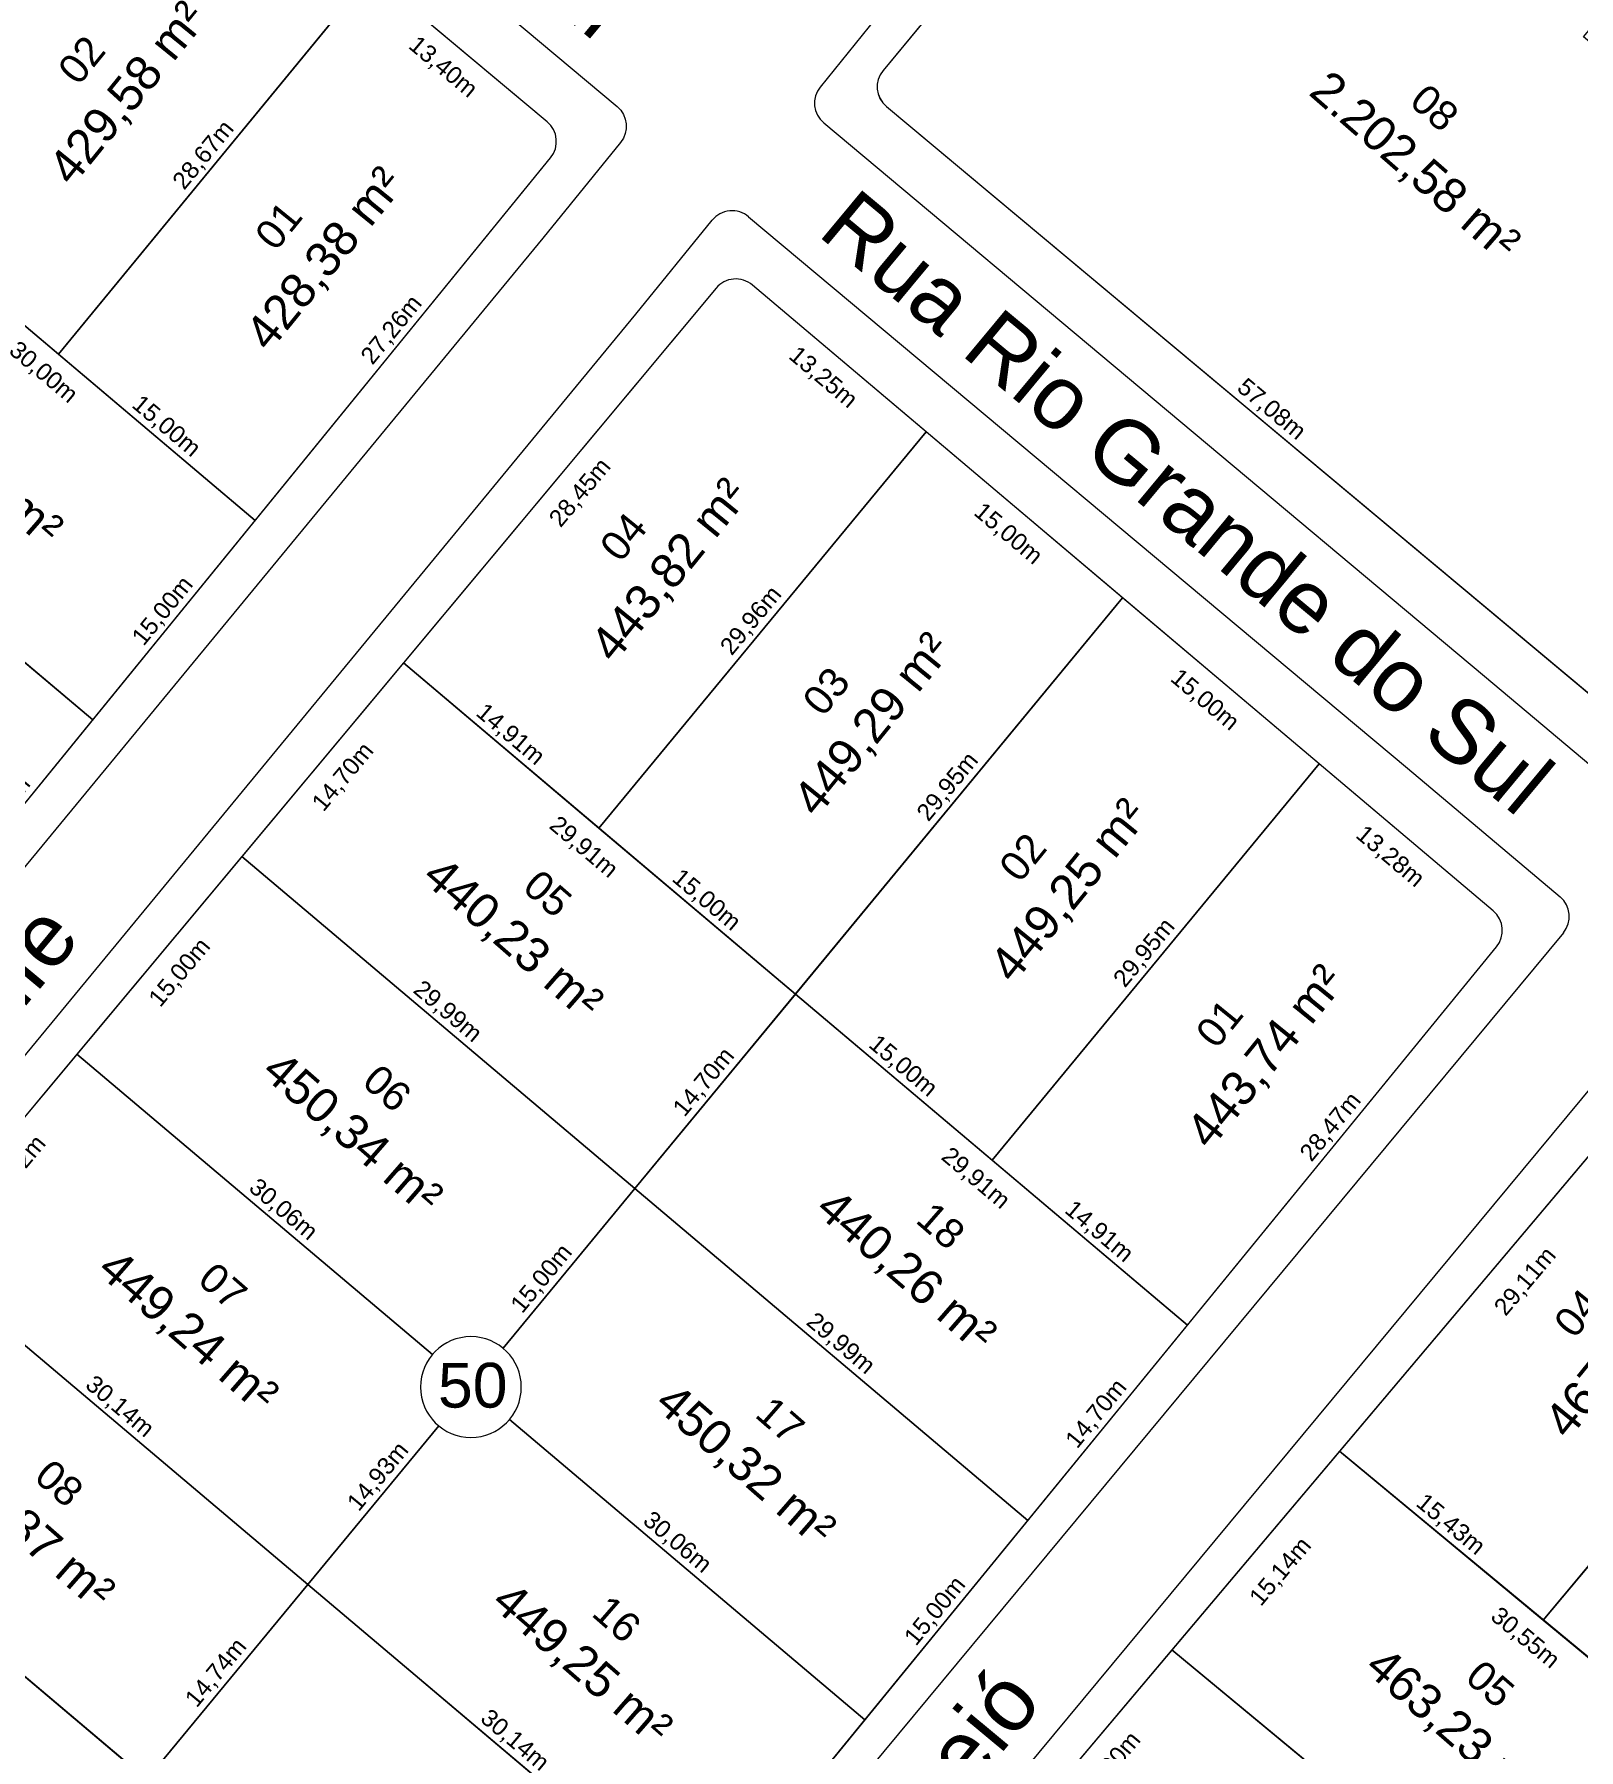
# Model space of a CAD drawing. Header units: metres. Extents: x 3808 to 8215, y 2374 to 6187.
# Drawn here: x 4903.3 to 4993.3, y 3054 to 3154 of the extents above; entities that cross this region are included whole.
import ezdxf

# ---------------------------------------------------------------- set-up
doc = ezdxf.new("R2010")
doc.units = ezdxf.units.M
for name, color, linetype in [('Areas Lotes', 1, 'Continuous'), ('Calçada', 8, 'Continuous'), ('COTAS', 7, 'Continuous'), ('Lote', 7, 'Continuous'), ('Nome das Ruas', 7, 'Continuous'), ('Nº Lote', 7, 'Continuous'), ('Nº. quadra', 7, 'Continuous'), ('quadras', 7, 'Continuous')]:
    doc.layers.add(name, color=color, linetype=linetype)
doc.styles.add('Arial', font='arial.ttf')
doc.dimstyles.new('Copy(2) of ISO-25', dxfattribs={"dimtxt": 1, "dimasz": 2.5, "dimexe": 1.25, "dimexo": 0.625, "dimgap": 0.2, "dimtad": 1, "dimtoh": 1, "dimlfac": 1, "dimzin": 1, "dimtxsty": 'Arial', "dimblk": 'NONE', "dimcen": 0, "dimse1": 1, "dimse2": 1, "dimsd1": 1, "dimsd2": 1, "dimclrt": 256, "dimaunit": 1, "dimadec": 3, "dimazin": 0, "dimtfac": 1, "dimtmove": 0, "dimatfit": 3, "dimldrblk": 'NONE', "dimfxl": 1, "dimtolj": 1, "dimtzin": 0, "dimarcsym": 0})

# ---------------------------------------------------------------- blocks, each defined once
blk = doc.blocks.new('*D2531')
at = {"layer": 'Defpoints', "color": 0, "linetype": 'Continuous', "transparency": 16777216}
for p in [(4979.383, 3071.387), (4981.486, 3069.614), (4969.619, 3059.812)]:
    blk.add_point(p, dxfattribs=at)
at = {"layer": 'COTAS', "linetype": 'Continuous', "lineweight": 5, "transparency": 16777216, "insert": (4975.992, 3064.342), "char_height": 1, "attachment_point": 5, "rotation": 49.85339, "style": 'Arial'}
blk.add_mtext('\\A1;15,14m', dxfattribs=at)
blk = doc.blocks.new('_None')
blk = doc.blocks.new('*D2532')
at = {"layer": 'Defpoints', "color": 0, "linetype": 'Continuous', "transparency": 16777216}
for p in [(4998.15, 3093.638), (5000.253, 3091.864), (4979.383, 3071.387)]:
    blk.add_point(p, dxfattribs=at)
at = {"layer": 'COTAS', "linetype": 'Continuous', "lineweight": 5, "transparency": 16777216, "insert": (4990.257, 3081.255), "char_height": 1, "attachment_point": 5, "rotation": 49.85339, "style": 'Arial'}
blk.add_mtext('\\A1;29,11m', dxfattribs=at)
blk = doc.blocks.new('*D2550')
at = {"layer": 'Defpoints', "color": 0, "linetype": 'Continuous', "transparency": 16777216}
for p in [(4969.619, 3059.812), (4971.493, 3058.231), (4959.948, 3048.346)]:
    blk.add_point(p, dxfattribs=at)
at = {"layer": 'COTAS', "linetype": 'Continuous', "lineweight": 5, "transparency": 16777216, "insert": (4966.045, 3053.015), "char_height": 1, "attachment_point": 5, "rotation": 49.85339, "style": 'Arial'}
blk.add_mtext('\\A1;15,00m', dxfattribs=at)
blk = doc.blocks.new('*D2554')
at = {"layer": 'Defpoints', "color": 0, "linetype": 'Continuous', "transparency": 16777216}
for p in [(4969.619, 3059.812), (4993.207, 3040.285), (4993.207, 3040.285)]:
    blk.add_point(p, dxfattribs=at)
at = {"layer": 'COTAS', "linetype": 'Continuous', "lineweight": 5, "transparency": 16777216, "insert": (4981.924, 3050.666), "char_height": 1, "attachment_point": 5, "rotation": 320.38169, "style": 'Arial'}
blk.add_mtext('\\A1;30,62m', dxfattribs=at)
blk = doc.blocks.new('*D2555')
at = {"layer": 'Defpoints', "color": 0, "linetype": 'Continuous', "transparency": 16777216}
for p in [(4979.383, 3071.387), (5002.92, 3051.906), (5001.438, 3050.116)]:
    blk.add_point(p, dxfattribs=at)
at = {"layer": 'COTAS', "linetype": 'Continuous', "lineweight": 5, "transparency": 16777216, "insert": (4990.18, 3060.473), "char_height": 1, "attachment_point": 5, "rotation": 320.38691, "style": 'Arial'}
blk.add_mtext('\\A1;30,55m', dxfattribs=at)
blk = doc.blocks.new('*D2557')
at = {"layer": 'Defpoints', "color": 0, "linetype": 'Continuous', "transparency": 16777216}
for p in [(5010.708, 3084.815), (5010.708, 3084.815), (4991.266, 3061.552)]:
    blk.add_point(p, dxfattribs=at)
at = {"layer": 'COTAS', "linetype": 'Continuous', "lineweight": 5, "transparency": 16777216, "insert": (5000.372, 3073.697), "char_height": 1, "attachment_point": 5, "rotation": 50.11209, "style": 'Arial'}
blk.add_mtext('\\A1;30,32m', dxfattribs=at)
blk = doc.blocks.new('*D2560')
at = {"layer": 'Defpoints', "color": 0, "linetype": 'Continuous', "transparency": 16777216}
for p in [(4919.255, 3063.621), (4919.255, 3063.621), (4909.867, 3052.254)]:
    blk.add_point(p, dxfattribs=at)
at = {"layer": 'COTAS', "linetype": 'Continuous', "lineweight": 5, "transparency": 16777216, "insert": (4913.944, 3058.447), "char_height": 1, "attachment_point": 5, "rotation": 50.44869, "style": 'Arial'}
blk.add_mtext('\\A1;14,74m', dxfattribs=at)
blk = doc.blocks.new('*D2561')
at = {"layer": 'Defpoints', "color": 0, "linetype": 'Continuous', "transparency": 16777216}
for p in [(4928.759, 3075.13), (4928.76, 3075.129), (4919.255, 3063.621)]:
    blk.add_point(p, dxfattribs=at)
at = {"layer": 'COTAS', "linetype": 'Continuous', "lineweight": 5, "transparency": 16777216, "insert": (4923.39, 3069.885), "char_height": 1, "attachment_point": 5, "rotation": 50.44869, "style": 'Arial'}
blk.add_mtext('\\A1;14,93m', dxfattribs=at)
blk = doc.blocks.new('*D2562')
at = {"layer": 'Defpoints', "color": 0, "linetype": 'Continuous', "transparency": 16777216}
for p in [(4938.31, 3086.695), (4938.311, 3086.695), (4928.759, 3075.13)]:
    blk.add_point(p, dxfattribs=at)
at = {"layer": 'COTAS', "linetype": 'Continuous', "lineweight": 5, "transparency": 16777216, "insert": (4932.918, 3081.422), "char_height": 1, "attachment_point": 5, "rotation": 50.44869, "style": 'Arial'}
blk.add_mtext('\\A1;15,00m', dxfattribs=at)
blk = doc.blocks.new('*D2563')
at = {"layer": 'Defpoints', "color": 0, "linetype": 'Continuous', "transparency": 16777216}
for p in [(4947.672, 3098.031), (4947.672, 3098.03), (4938.31, 3086.695)]:
    blk.add_point(p, dxfattribs=at)
at = {"layer": 'COTAS', "linetype": 'Continuous', "lineweight": 5, "transparency": 16777216, "insert": (4942.374, 3092.873), "char_height": 1, "attachment_point": 5, "rotation": 50.44869, "style": 'Arial'}
blk.add_mtext('\\A1;14,70m', dxfattribs=at)
blk = doc.blocks.new('*D2564')
at = {"layer": 'Defpoints', "color": 0, "linetype": 'Continuous', "transparency": 16777216}
for p in [(4966.745, 3121.127), (4966.746, 3121.126), (4947.672, 3098.031)]:
    blk.add_point(p, dxfattribs=at)
at = {"layer": 'COTAS', "linetype": 'Continuous', "lineweight": 5, "transparency": 16777216, "insert": (4956.591, 3110.088), "char_height": 1, "attachment_point": 5, "rotation": 50.44869, "style": 'Arial'}
blk.add_mtext('\\A1;29,95m', dxfattribs=at)
blk = doc.blocks.new('*D2567')
at = {"layer": 'Defpoints', "color": 0, "linetype": 'Continuous', "transparency": 16777216}
for p in [(4951.728, 3055.734), (4951.728, 3055.734), (4942.283, 3044.175)]:
    blk.add_point(p, dxfattribs=at)
at = {"layer": 'COTAS', "linetype": 'Continuous', "lineweight": 5, "transparency": 16777216, "insert": (4946.385, 3050.461), "char_height": 1, "attachment_point": 5, "rotation": 50.7447, "style": 'Arial'}
blk.add_mtext('\\A1;14,93m', dxfattribs=at)
blk = doc.blocks.new('*D2568')
at = {"layer": 'Defpoints', "color": 0, "linetype": 'Continuous', "transparency": 16777216}
for p in [(4961.22, 3067.349), (4961.22, 3067.349), (4951.728, 3055.734)]:
    blk.add_point(p, dxfattribs=at)
at = {"layer": 'COTAS', "linetype": 'Continuous', "lineweight": 5, "transparency": 16777216, "insert": (4955.854, 3062.048), "char_height": 1, "attachment_point": 5, "rotation": 50.7447, "style": 'Arial'}
blk.add_mtext('\\A1;15,00m', dxfattribs=at)
blk = doc.blocks.new('*D2569')
at = {"layer": 'Defpoints', "color": 0, "linetype": 'Continuous', "transparency": 16777216}
for p in [(4970.524, 3078.734), (4970.524, 3078.734), (4961.22, 3067.349)]:
    blk.add_point(p, dxfattribs=at)
at = {"layer": 'COTAS', "linetype": 'Continuous', "lineweight": 5, "transparency": 16777216, "insert": (4965.251, 3073.548), "char_height": 1, "attachment_point": 5, "rotation": 50.7447, "style": 'Arial'}
blk.add_mtext('\\A1;14,70m', dxfattribs=at)
blk = doc.blocks.new('*D2570')
at = {"layer": 'Defpoints', "color": 0, "linetype": 'Continuous', "transparency": 16777216}
for p in [(4988.542, 3100.783), (4988.542, 3100.783), (4970.524, 3078.734)]:
    blk.add_point(p, dxfattribs=at)
at = {"layer": 'COTAS', "linetype": 'Continuous', "lineweight": 5, "transparency": 16777216, "insert": (4978.912, 3090.265), "char_height": 1, "attachment_point": 5, "rotation": 50.7447, "style": 'Arial'}
blk.add_mtext('\\A1;28,47m', dxfattribs=at)
blk = doc.blocks.new('*D2573')
at = {"layer": 'Defpoints', "color": 0, "linetype": 'Continuous', "transparency": 16777216}
for p in [(4905.79, 3094.525), (4907.637, 3092.984), (4896.227, 3083.067)]:
    blk.add_point(p, dxfattribs=at)
at = {"layer": 'COTAS', "linetype": 'Continuous', "lineweight": 5, "transparency": 16777216, "insert": (4902.24, 3087.768), "char_height": 1, "attachment_point": 5, "rotation": 50.15428, "style": 'Arial'}
blk.add_mtext('\\A1;14,92m', dxfattribs=at)
blk = doc.blocks.new('*D2574')
at = {"layer": 'Defpoints', "color": 0, "linetype": 'Continuous', "transparency": 16777216}
for p in [(4915.401, 3106.042), (4917.248, 3104.501), (4905.79, 3094.525)]:
    blk.add_point(p, dxfattribs=at)
at = {"layer": 'COTAS', "linetype": 'Continuous', "lineweight": 5, "transparency": 16777216, "insert": (4911.827, 3099.256), "char_height": 1, "attachment_point": 5, "rotation": 50.15428, "style": 'Arial'}
blk.add_mtext('\\A1;15,00m', dxfattribs=at)
blk = doc.blocks.new('*D2575')
at = {"layer": 'Defpoints', "color": 0, "linetype": 'Continuous', "transparency": 16777216}
for p in [(4924.82, 3117.328), (4926.666, 3115.787), (4915.401, 3106.042)]:
    blk.add_point(p, dxfattribs=at)
at = {"layer": 'COTAS', "linetype": 'Continuous', "lineweight": 5, "transparency": 16777216, "insert": (4921.342, 3110.657), "char_height": 1, "attachment_point": 5, "rotation": 50.15428, "style": 'Arial'}
blk.add_mtext('\\A1;14,70m', dxfattribs=at)
blk = doc.blocks.new('*D2576')
at = {"layer": 'Defpoints', "color": 0, "linetype": 'Continuous', "transparency": 16777216}
for p in [(4943.047, 3139.17), (4944.893, 3137.629), (4924.82, 3117.328)]:
    blk.add_point(p, dxfattribs=at)
at = {"layer": 'COTAS', "linetype": 'Continuous', "lineweight": 5, "transparency": 16777216, "insert": (4935.165, 3127.221), "char_height": 1, "attachment_point": 5, "rotation": 50.15428, "style": 'Arial'}
blk.add_mtext('\\A1;28,45m', dxfattribs=at)
blk = doc.blocks.new('*D2577')
at = {"layer": 'Defpoints', "color": 0, "linetype": 'Continuous', "transparency": 16777216}
for p in [(4945.166, 3139.355), (4955.286, 3130.807), (4953.802, 3129.05)]:
    blk.add_point(p, dxfattribs=at)
at = {"layer": 'COTAS', "linetype": 'Continuous', "lineweight": 5, "transparency": 16777216, "insert": (4949.259, 3133.936), "char_height": 1, "attachment_point": 5, "rotation": 319.8114, "style": 'Arial'}
blk.add_mtext('\\A1;13,25m', dxfattribs=at)
blk = doc.blocks.new('*D2578')
at = {"layer": 'Defpoints', "color": 0, "linetype": 'Continuous', "transparency": 16777216}
for p in [(4955.286, 3130.807), (4966.745, 3121.127), (4965.261, 3119.371)]:
    blk.add_point(p, dxfattribs=at)
at = {"layer": 'COTAS', "linetype": 'Continuous', "lineweight": 5, "transparency": 16777216, "insert": (4960.048, 3124.822), "char_height": 1, "attachment_point": 5, "rotation": 319.8114, "style": 'Arial'}
blk.add_mtext('\\A1;15,00m', dxfattribs=at)
blk = doc.blocks.new('*D2579')
at = {"layer": 'Defpoints', "color": 0, "linetype": 'Continuous', "transparency": 16777216}
for p in [(4966.745, 3121.127), (4978.204, 3111.447), (4976.72, 3109.691)]:
    blk.add_point(p, dxfattribs=at)
at = {"layer": 'COTAS', "linetype": 'Continuous', "lineweight": 5, "transparency": 16777216, "insert": (4971.507, 3115.143), "char_height": 1, "attachment_point": 5, "rotation": 319.8114, "style": 'Arial'}
blk.add_mtext('\\A1;15,00m', dxfattribs=at)
blk = doc.blocks.new('*D2580')
at = {"layer": 'Defpoints', "color": 0, "linetype": 'Continuous', "transparency": 16777216}
for p in [(4978.204, 3111.447), (4988.348, 3102.878), (4986.865, 3101.122)]:
    blk.add_point(p, dxfattribs=at)
at = {"layer": 'COTAS', "linetype": 'Continuous', "lineweight": 5, "transparency": 16777216, "insert": (4982.309, 3106.018), "char_height": 1, "attachment_point": 5, "rotation": 319.8114, "style": 'Arial'}
blk.add_mtext('\\A1;13,28m', dxfattribs=at)
blk = doc.blocks.new('*D2587')
at = {"layer": 'Defpoints', "color": 0, "linetype": 'Continuous', "transparency": 16777216}
for p in [(4886.782, 3071.748), (4909.867, 3052.254), (4909.867, 3052.254)]:
    blk.add_point(p, dxfattribs=at)
at = {"layer": 'COTAS', "linetype": 'Continuous', "lineweight": 5, "transparency": 16777216, "insert": (4898.841, 3062.613), "char_height": 1, "attachment_point": 5, "rotation": 319.82075, "style": 'Arial'}
blk.add_mtext('\\A1;30,22m', dxfattribs=at)
blk = doc.blocks.new('*D2589')
at = {"layer": 'Defpoints', "color": 0, "linetype": 'Continuous', "transparency": 16777216}
for p in [(4896.227, 3083.067), (4919.255, 3063.621), (4919.255, 3063.621)]:
    blk.add_point(p, dxfattribs=at)
at = {"layer": 'COTAS', "linetype": 'Continuous', "lineweight": 5, "transparency": 16777216, "insert": (4908.258, 3073.956), "char_height": 1, "attachment_point": 5, "rotation": 319.82075, "style": 'Arial'}
blk.add_mtext('\\A1;30,14m', dxfattribs=at)
blk = doc.blocks.new('*D2590')
at = {"layer": 'Defpoints', "color": 0, "linetype": 'Continuous', "transparency": 16777216}
for p in [(4919.255, 3063.621), (4942.283, 3044.175), (4942.283, 3044.175)]:
    blk.add_point(p, dxfattribs=at)
at = {"layer": 'COTAS', "linetype": 'Continuous', "lineweight": 5, "transparency": 16777216, "insert": (4931.286, 3054.51), "char_height": 1, "attachment_point": 5, "rotation": 319.82075, "style": 'Arial'}
blk.add_mtext('\\A1;30,14m', dxfattribs=at)
blk = doc.blocks.new('*D2591')
at = {"layer": 'Defpoints', "color": 0, "linetype": 'Continuous', "transparency": 16777216}
for p in [(4905.79, 3094.525), (4928.759, 3075.13), (4928.759, 3075.13)]:
    blk.add_point(p, dxfattribs=at)
at = {"layer": 'COTAS', "linetype": 'Continuous', "lineweight": 5, "transparency": 16777216, "insert": (4917.791, 3085.44), "char_height": 1, "attachment_point": 5, "rotation": 319.82075, "style": 'Arial'}
blk.add_mtext('\\A1;30,06m', dxfattribs=at)
blk = doc.blocks.new('*D2592')
at = {"layer": 'Defpoints', "color": 0, "linetype": 'Continuous', "transparency": 16777216}
for p in [(4928.759, 3075.13), (4951.728, 3055.734), (4951.728, 3055.734)]:
    blk.add_point(p, dxfattribs=at)
at = {"layer": 'COTAS', "linetype": 'Continuous', "lineweight": 5, "transparency": 16777216, "insert": (4940.76, 3066.044), "char_height": 1, "attachment_point": 5, "rotation": 319.82075, "style": 'Arial'}
blk.add_mtext('\\A1;30,06m', dxfattribs=at)
blk = doc.blocks.new('*D2593')
at = {"layer": 'Defpoints', "color": 0, "linetype": 'Continuous', "transparency": 16777216}
for p in [(4915.401, 3106.042), (4938.31, 3086.695), (4938.31, 3086.695)]:
    blk.add_point(p, dxfattribs=at)
at = {"layer": 'COTAS', "linetype": 'Continuous', "lineweight": 5, "transparency": 16777216, "insert": (4927.372, 3096.981), "char_height": 1, "attachment_point": 5, "rotation": 319.81913, "style": 'Arial'}
blk.add_mtext('\\A1;29,99m', dxfattribs=at)
blk = doc.blocks.new('*D2594')
at = {"layer": 'Defpoints', "color": 0, "linetype": 'Continuous', "transparency": 16777216}
for p in [(4938.31, 3086.695), (4961.22, 3067.349), (4961.22, 3067.349)]:
    blk.add_point(p, dxfattribs=at)
at = {"layer": 'COTAS', "linetype": 'Continuous', "lineweight": 5, "transparency": 16777216, "insert": (4950.282, 3077.634), "char_height": 1, "attachment_point": 5, "rotation": 319.81913, "style": 'Arial'}
blk.add_mtext('\\A1;29,99m', dxfattribs=at)
blk = doc.blocks.new('*D2595')
at = {"layer": 'Defpoints', "color": 0, "linetype": 'Continuous', "transparency": 16777216}
for p in [(4924.82, 3117.328), (4947.672, 3098.031), (4946.209, 3096.299)]:
    blk.add_point(p, dxfattribs=at)
at = {"layer": 'COTAS', "linetype": 'Continuous', "lineweight": 5, "transparency": 16777216, "insert": (4935.3, 3106.56), "char_height": 1, "attachment_point": 5, "rotation": 319.82075, "style": 'Arial'}
blk.add_mtext('\\A1;29,91m', dxfattribs=at)
blk = doc.blocks.new('*D2596')
at = {"layer": 'Defpoints', "color": 0, "linetype": 'Continuous', "transparency": 16777216}
for p in [(4947.672, 3098.031), (4970.524, 3078.734), (4969.061, 3077.002)]:
    blk.add_point(p, dxfattribs=at)
at = {"layer": 'COTAS', "linetype": 'Continuous', "lineweight": 5, "transparency": 16777216, "insert": (4958.152, 3087.263), "char_height": 1, "attachment_point": 5, "rotation": 319.82075, "style": 'Arial'}
blk.add_mtext('\\A1;29,91m', dxfattribs=at)
blk = doc.blocks.new('*D2597')
at = {"layer": 'Defpoints', "color": 0, "linetype": 'Continuous', "transparency": 16777216}
for p in [(4955.286, 3130.807), (4955.286, 3130.807), (4936.211, 3107.709)]:
    blk.add_point(p, dxfattribs=at)
at = {"layer": 'COTAS', "linetype": 'Continuous', "lineweight": 5, "transparency": 16777216, "insert": (4945.131, 3119.768), "char_height": 1, "attachment_point": 5, "rotation": 50.44943, "style": 'Arial'}
blk.add_mtext('\\A1;29,96m', dxfattribs=at)
blk = doc.blocks.new('*D2598')
at = {"layer": 'Defpoints', "color": 0, "linetype": 'Continuous', "transparency": 16777216}
for p in [(4978.204, 3111.447), (4978.204, 3111.447), (4959.132, 3088.353)]:
    blk.add_point(p, dxfattribs=at)
at = {"layer": 'COTAS', "linetype": 'Continuous', "lineweight": 5, "transparency": 16777216, "insert": (4968.05, 3100.41), "char_height": 1, "attachment_point": 5, "rotation": 50.44953, "style": 'Arial'}
blk.add_mtext('\\A1;29,95m', dxfattribs=at)
blk = doc.blocks.new('*D2599')
at = {"layer": 'Defpoints', "color": 0, "linetype": 'Continuous', "transparency": 16777216}
for p in [(4924.82, 3117.328), (4936.211, 3107.709), (4936.211, 3107.709)]:
    blk.add_point(p, dxfattribs=at)
at = {"layer": 'COTAS', "linetype": 'Continuous', "lineweight": 5, "transparency": 16777216, "insert": (4931.032, 3113.131), "char_height": 1, "attachment_point": 5, "rotation": 319.82075, "style": 'Arial'}
blk.add_mtext('\\A1;14,91m', dxfattribs=at)
blk = doc.blocks.new('*D2600')
at = {"layer": 'Defpoints', "color": 0, "linetype": 'Continuous', "transparency": 16777216}
for p in [(4936.211, 3107.709), (4947.672, 3098.031), (4947.672, 3098.031)]:
    blk.add_point(p, dxfattribs=at)
at = {"layer": 'COTAS', "linetype": 'Continuous', "lineweight": 5, "transparency": 16777216, "insert": (4942.458, 3103.482), "char_height": 1, "attachment_point": 5, "rotation": 319.82075, "style": 'Arial'}
blk.add_mtext('\\A1;15,00m', dxfattribs=at)
blk = doc.blocks.new('*D2601')
at = {"layer": 'Defpoints', "color": 0, "linetype": 'Continuous', "transparency": 16777216}
for p in [(4947.672, 3098.031), (4959.132, 3088.353), (4959.132, 3088.353)]:
    blk.add_point(p, dxfattribs=at)
at = {"layer": 'COTAS', "linetype": 'Continuous', "lineweight": 5, "transparency": 16777216, "insert": (4953.919, 3093.804), "char_height": 1, "attachment_point": 5, "rotation": 319.82075, "style": 'Arial'}
blk.add_mtext('\\A1;15,00m', dxfattribs=at)
blk = doc.blocks.new('*D2602')
at = {"layer": 'Defpoints', "color": 0, "linetype": 'Continuous', "transparency": 16777216}
for p in [(4959.132, 3088.353), (4970.524, 3078.734), (4970.524, 3078.734)]:
    blk.add_point(p, dxfattribs=at)
at = {"layer": 'COTAS', "linetype": 'Continuous', "lineweight": 5, "transparency": 16777216, "insert": (4965.345, 3084.156), "char_height": 1, "attachment_point": 5, "rotation": 319.82075, "style": 'Arial'}
blk.add_mtext('\\A1;14,91m', dxfattribs=at)
blk = doc.blocks.new('*D2603')
at = {"layer": 'Defpoints', "color": 0, "linetype": 'Continuous', "transparency": 16777216}
for p in [(4979.383, 3071.387), (4991.266, 3061.552), (4991.266, 3061.552)]:
    blk.add_point(p, dxfattribs=at)
at = {"layer": 'COTAS', "linetype": 'Continuous', "lineweight": 5, "transparency": 16777216, "insert": (4985.835, 3067.087), "char_height": 1, "attachment_point": 5, "rotation": 320.38691, "style": 'Arial'}
blk.add_mtext('\\A1;15,43m', dxfattribs=at)
blk = doc.blocks.new('*D2604')
at = {"layer": 'Defpoints', "color": 0, "linetype": 'Continuous', "transparency": 16777216}
for p in [(4991.266, 3061.552), (5002.92, 3051.906), (5002.92, 3051.906)]:
    blk.add_point(p, dxfattribs=at)
at = {"layer": 'COTAS', "linetype": 'Continuous', "lineweight": 5, "transparency": 16777216, "insert": (4997.604, 3057.346), "char_height": 1, "attachment_point": 5, "rotation": 320.38691, "style": 'Arial'}
blk.add_mtext('\\A1;15,13m', dxfattribs=at)
blk = doc.blocks.new('*D2607')
at = {"layer": 'Defpoints', "color": 0, "linetype": 'Continuous', "transparency": 16777216}
for p in [(4952.975, 3149.756), (4996.784, 3113.168), (4996.784, 3113.168)]:
    blk.add_point(p, dxfattribs=at)
at = {"layer": 'COTAS', "linetype": 'Continuous', "lineweight": 5, "transparency": 16777216, "insert": (4975.393, 3132.077), "char_height": 1, "attachment_point": 5, "rotation": 320.13165, "style": 'Arial'}
blk.add_mtext('\\A1;57,08m', dxfattribs=at)
blk = doc.blocks.new('*D2614')
at = {"layer": 'Defpoints', "color": 0, "linetype": 'Continuous', "transparency": 16777216}
for p in [(4980.056, 3184.782), (4982.109, 3183.08), (4952.782, 3151.865)]:
    blk.add_point(p, dxfattribs=at)
at = {"layer": 'COTAS', "linetype": 'Continuous', "lineweight": 5, "transparency": 16777216, "insert": (4967.856, 3167.133), "char_height": 1, "attachment_point": 5, "rotation": 50.35618, "style": 'Arial'}
blk.add_mtext('\\A1;42,75m', dxfattribs=at)
blk = doc.blocks.new('*D2799')
at = {"layer": 'Defpoints', "color": 0, "linetype": 'Continuous', "transparency": 16777216}
for p in [(4906.716, 3114.009), (4906.716, 3114.009), (4897.243, 3102.379)]:
    blk.add_point(p, dxfattribs=at)
at = {"layer": 'COTAS', "linetype": 'Continuous', "lineweight": 5, "transparency": 16777216, "insert": (4901.359, 3108.7), "char_height": 1, "attachment_point": 5, "rotation": 50.83708, "style": 'Arial'}
blk.add_mtext('\\A1;15,00m', dxfattribs=at)
blk = doc.blocks.new('*D2800')
at = {"layer": 'Defpoints', "color": 0, "linetype": 'Continuous', "transparency": 16777216}
for p in [(4916.189, 3125.639), (4916.189, 3125.639), (4906.716, 3114.009)]:
    blk.add_point(p, dxfattribs=at)
at = {"layer": 'COTAS', "linetype": 'Continuous', "lineweight": 5, "transparency": 16777216, "insert": (4910.832, 3120.33), "char_height": 1, "attachment_point": 5, "rotation": 50.83708, "style": 'Arial'}
blk.add_mtext('\\A1;15,00m', dxfattribs=at)
blk = doc.blocks.new('*D2801')
at = {"layer": 'Defpoints', "color": 0, "linetype": 'Continuous', "transparency": 16777216}
for p in [(4933.404, 3146.774), (4933.404, 3146.774), (4916.189, 3125.639)]:
    blk.add_point(p, dxfattribs=at)
at = {"layer": 'COTAS', "linetype": 'Continuous', "lineweight": 5, "transparency": 16777216, "insert": (4924.175, 3136.713), "char_height": 1, "attachment_point": 5, "rotation": 50.83708, "style": 'Arial'}
blk.add_mtext('\\A1;27,26m', dxfattribs=at)
blk = doc.blocks.new('*D2811')
at = {"layer": 'Defpoints', "color": 0, "linetype": 'Continuous', "transparency": 16777216}
for p in [(4922.929, 3157.473), (4933.203, 3148.872), (4931.728, 3147.109)]:
    blk.add_point(p, dxfattribs=at)
at = {"layer": 'COTAS', "linetype": 'Continuous', "lineweight": 5, "transparency": 16777216, "insert": (4927.105, 3152.024), "char_height": 1, "attachment_point": 5, "rotation": 320.06466, "style": 'Arial'}
blk.add_mtext('\\A1;13,40m', dxfattribs=at)
blk = doc.blocks.new('*D2817')
at = {"layer": 'Defpoints', "color": 0, "linetype": 'Continuous', "transparency": 16777216}
for p in [(4911.428, 3167.102), (4911.428, 3167.102), (4893.266, 3144.997)]:
    blk.add_point(p, dxfattribs=at)
at = {"layer": 'COTAS', "linetype": 'Continuous', "lineweight": 5, "transparency": 16777216, "insert": (4901.728, 3156.558), "char_height": 1, "attachment_point": 5, "rotation": 50.59419, "style": 'Arial'}
blk.add_mtext('\\A1;28,61m', dxfattribs=at)
blk = doc.blocks.new('*D2831')
at = {"layer": 'Defpoints', "color": 0, "linetype": 'Continuous', "transparency": 16777216}
for p in [(4883.746, 3133.407), (4906.716, 3114.009), (4906.716, 3114.009)]:
    blk.add_point(p, dxfattribs=at)
at = {"layer": 'COTAS', "linetype": 'Continuous', "lineweight": 5, "transparency": 16777216, "insert": (4895.748, 3124.32), "char_height": 1, "attachment_point": 5, "rotation": 319.82075, "style": 'Arial'}
blk.add_mtext('\\A1;30,07m', dxfattribs=at)
blk = doc.blocks.new('*D2833')
at = {"layer": 'Defpoints', "color": 0, "linetype": 'Continuous', "transparency": 16777216}
for p in [(4893.266, 3144.997), (4916.189, 3125.639), (4914.755, 3123.94)]:
    blk.add_point(p, dxfattribs=at)
at = {"layer": 'COTAS', "linetype": 'Continuous', "lineweight": 5, "transparency": 16777216, "insert": (4903.81, 3134.231), "char_height": 1, "attachment_point": 5, "rotation": 319.82075, "style": 'Arial'}
blk.add_mtext('\\A1;30,00m', dxfattribs=at)
blk = doc.blocks.new('*D2836')
at = {"layer": 'Defpoints', "color": 0, "linetype": 'Continuous', "transparency": 16777216}
for p in [(4893.267, 3144.996), (4904.727, 3135.319), (4904.727, 3135.319)]:
    blk.add_point(p, dxfattribs=at)
at = {"layer": 'COTAS', "linetype": 'Continuous', "lineweight": 5, "transparency": 16777216, "insert": (4899.514, 3140.769), "char_height": 1, "attachment_point": 5, "rotation": 319.82075, "style": 'Arial'}
blk.add_mtext('\\A1;15,00m', dxfattribs=at)
blk = doc.blocks.new('*D2837')
at = {"layer": 'Defpoints', "color": 0, "linetype": 'Continuous', "transparency": 16777216}
for p in [(4904.727, 3135.319), (4916.189, 3125.639), (4916.189, 3125.639)]:
    blk.add_point(p, dxfattribs=at)
at = {"layer": 'COTAS', "linetype": 'Continuous', "lineweight": 5, "transparency": 16777216, "insert": (4910.975, 3131.091), "char_height": 1, "attachment_point": 5, "rotation": 319.82075, "style": 'Arial'}
blk.add_mtext('\\A1;15,00m', dxfattribs=at)
blk = doc.blocks.new('*D2838')
at = {"layer": 'Defpoints', "color": 0, "linetype": 'Continuous', "transparency": 16777216}
for p in [(4922.929, 3157.473), (4922.929, 3157.473), (4904.727, 3135.319)]:
    blk.add_point(p, dxfattribs=at)
at = {"layer": 'COTAS', "linetype": 'Continuous', "lineweight": 5, "transparency": 16777216, "insert": (4913.209, 3146.904), "char_height": 1, "attachment_point": 5, "rotation": 50.59274, "style": 'Arial'}
blk.add_mtext('\\A1;28,67m', dxfattribs=at)

msp = doc.modelspace()

# ---------------------------------------------------------------- linework, layer by layer
at = {"layer": 'Calçada', "linetype": 'Continuous', "lineweight": 5}
for p, q in [((4952.386, 3154.918), (4949.122, 3150.896)), ((4949.324, 3148.801), (4987.845, 3116.56)), ((4938.373, 3137.651), (4942.82, 3143.13)), ((4944.947, 3143.335), (4983.345, 3111.198)), ((4854.3, 3035.678), (4938.373, 3137.651)), ((4987.845, 3116.56), (4996.421, 3109.341)), ((4983.345, 3111.198), (4992.248, 3103.704)), ((4992.436, 3101.598), (4903.437, 2994.402))]:
    msp.add_line(p, q, dxfattribs=at)
at = {"layer": 'Calçada', "linetype": 'Continuous', "lineweight": 5, "flags": 128}
for points in [[(4848.96, 3040.204, -0.417014), (4846.837, 3040.01), (4799.057, 3080.176, -0.412772), (4798.869, 3082.284), (4887.833, 3189.177, -0.415026), (4889.949, 3189.368), (4937.278, 3149.754, -0.409786), (4937.48, 3147.659), (4932.955, 3142.083), (4848.96, 3040.204)], [(4958.071, 2948.465, -0.414627), (4955.957, 2948.28), (4908.972, 2987.777, -0.412422), (4908.784, 2989.883), (4997.779, 3097.075, -0.416185), (4999.899, 3097.265), (5047.311, 3057.359, -0.410702), (5047.504, 3055.26), (5043.328, 3050.175), (4958.071, 2948.465)]]:
    msp.add_lwpolyline(points, format="xyb", dxfattribs=at)
at = {"layer": 'Calçada', "linetype": 'Continuous', "lineweight": 5}
for centre, start, end in [((4950.287, 3149.951), 140.93911, 230.07163), ((4943.985, 3142.185), 50.07163, 140.93911), ((4991.282, 3102.557), 320.29907, 49.91372)]:
    msp.add_arc(centre, 1.5, start, end, dxfattribs=at)
at = {"layer": 'Lote', "linetype": 'Continuous', "lineweight": 5}
for p, q in [((4870.345, 3164.353), (4916.189, 3125.639)), ((4904.727, 3135.319), (4922.929, 3157.473)), ((4860.775, 3152.804), (4906.716, 3114.009)), ((4936.211, 3107.709), (4955.286, 3130.807)), ((4938.31, 3086.695), (4966.745, 3121.127)), ((4924.82, 3117.328), (4970.524, 3078.734)), ((4959.132, 3088.353), (4978.204, 3111.447)), ((4915.401, 3106.042), (4961.22, 3067.349)), ((4905.79, 3094.525), (4926.515, 3077.025)), ((4930.629, 3077.395), (4938.31, 3086.695)), ((5010.708, 3084.815), (4991.266, 3061.552)), ((4896.227, 3083.067), (4942.283, 3044.175)), ((4931.003, 3073.234), (4951.728, 3055.734)), ((4879.027, 3014.91), (4926.888, 3072.865)), ((4886.782, 3071.748), (4932.953, 3032.759)), ((5026.275, 3032.576), (4979.383, 3071.387)), ((4969.619, 3059.812), (4993.207, 3040.285))]:
    msp.add_line(p, q, dxfattribs=at)
at = {"layer": 'Lote', "linetype": 'Continuous', "lineweight": 5, "flags": 128}
for points in [[(4993.603, 3153.818), (5003.259, 3165.26), (4980.056, 3184.782), (4952.782, 3151.865, 0.413066), (4952.975, 3149.756), (4996.784, 3113.168, 0.41643), (4998.904, 3113.367), (5016.399, 3134.639)], [(4904.727, 3135.319), (4916.189, 3125.639), (4933.404, 3146.774, 0.41027), (4933.203, 3148.872), (4922.929, 3157.473)], [(4955.286, 3130.807), (4945.166, 3139.355, 0.415967), (4943.047, 3139.17), (4924.82, 3117.328), (4936.211, 3107.709)], [(4959.132, 3088.353), (4970.524, 3078.734), (4988.542, 3100.783, 0.409451), (4988.348, 3102.878), (4978.204, 3111.447)], [(5010.708, 3084.815), (5000.276, 3093.807, 0.417359), (4998.15, 3093.638), (4979.383, 3071.387), (4991.266, 3061.552)]]:
    msp.add_lwpolyline(points, format="xyb", close=True, dxfattribs=at)
for points in [[(4893.266, 3144.997), (4904.727, 3135.319), (4922.929, 3157.473), (4911.428, 3167.102)], [(4906.716, 3114.009), (4916.189, 3125.639), (4893.266, 3144.997), (4883.745, 3133.407)], [(4966.745, 3121.127), (4955.286, 3130.807), (4936.211, 3107.709), (4947.672, 3098.031)], [(4978.204, 3111.447), (4966.745, 3121.127), (4947.672, 3098.031), (4959.132, 3088.353)], [(4947.672, 3098.031), (4924.82, 3117.328), (4915.401, 3106.042), (4938.31, 3086.695)], [(4947.672, 3098.031), (4938.31, 3086.695), (4961.22, 3067.349), (4970.524, 3078.734)], [(4991.266, 3061.552), (5002.92, 3051.906), (5022.168, 3074.936), (5010.708, 3084.815)], [(4919.255, 3063.621), (4896.227, 3083.067), (4886.782, 3071.748), (4909.867, 3052.254)], [(4900.114, 3040.444), (4909.867, 3052.254), (4886.782, 3071.748), (4876.969, 3059.989)], [(4993.207, 3040.285), (5002.92, 3051.906), (4979.383, 3071.387), (4969.619, 3059.812)], [(4932.953, 3032.759), (4942.283, 3044.175), (4919.255, 3063.621), (4909.867, 3052.254)]]:
    msp.add_lwpolyline(points, close=True, dxfattribs=at)
for points in [[(4876.546, 3119.857), (4897.243, 3102.379), (4906.716, 3114.009), (4883.745, 3133.407), (4876.085, 3124.084)], [(4930.629, 3077.395), (4938.31, 3086.695), (4915.401, 3106.042), (4905.79, 3094.525), (4926.515, 3077.025)], [(4926.515, 3077.025), (4905.79, 3094.525), (4896.227, 3083.067), (4919.255, 3063.621), (4926.888, 3072.865)], [(4931.003, 3073.234), (4951.728, 3055.734), (4961.22, 3067.349), (4938.31, 3086.695), (4930.629, 3077.395)], [(4926.888, 3072.865), (4919.255, 3063.621), (4942.283, 3044.175), (4951.728, 3055.734), (4931.003, 3073.234)], [(4985.471, 3031.029), (4993.207, 3040.285), (4969.619, 3059.812), (4959.948, 3048.346), (4981.255, 3030.711)]]:
    msp.add_lwpolyline(points, dxfattribs=at)
at = {"layer": 'Nº. quadra', "lineweight": 5}
for start, end in [(0, 180), (180, 0)]:
    msp.add_arc((4928.759, 3075.13), 2.937, start, end, dxfattribs=at)
at = {"layer": 'quadras', "linetype": 'Continuous', "lineweight": 5}
for p, q in [((5027.015, 3241.457), (4952.782, 3151.865)), ((4933.203, 3148.872), (4889.673, 3185.314)), ((4952.975, 3149.756), (4996.784, 3113.168)), ((4848.513, 3042.551), (4933.404, 3146.774)), ((4943.047, 3139.17), (4856.666, 3035.66)), ((4988.348, 3102.878), (4945.166, 3139.355)), ((4903.31, 2996.484), (4988.542, 3100.783)), ((4998.15, 3093.638), (4910.842, 2990.127))]:
    msp.add_line(p, q, dxfattribs=at)
for centre, start, end in [((4953.937, 3150.908), 140.35618, 230.13165), ((4932.241, 3147.721), 320.83708, 50.06466), ((4944.199, 3138.209), 49.8114, 140.15428), ((4987.38, 3101.732), 320.7447, 49.8114)]:
    msp.add_arc(centre, 1.5, start, end, dxfattribs=at)

# ---------------------------------------------------------------- texts
at = {"layer": 'Areas Lotes', "color": 1, "lineweight": 5, "style": 'Arial'}
for s, height, rotation, p in [('429,58 m²', 2.0071, 50.94257, (4905.516, 3145.042)), ('2.202,58 m²', 2.00712, 318.90341, (4977.521, 3150.499)), ('428,38 m²', 2.0071, 50.94257, (4916.997, 3135.389)), ('450,44 m²', 2.0071, 318.90341, (4894.341, 3132.315)), ('443,82 m²', 2.0071, 50.94257, (4937.103, 3117.242)), ('449,29 m²', 2.0071, 50.94257, (4948.918, 3108.251)), ('449,25 m²', 2.0071, 50.94257, (4960.378, 3098.572)), ('440,23 m²', 2.0071, 318.90341, (4925.826, 3104.705)), ('443,74 m²', 2.0071, 50.94257, (4971.837, 3088.894)), ('450,34 m²', 2.0071, 318.90341, (4916.47, 3093.365)), ('440,26 m²', 2.0071, 318.90341, (4948.747, 3085.35)), ('449,24 m²', 2.0071, 318.90341, (4906.889, 3081.824)), ('467,42 m²', 2.0071, 50.94257, (4992.715, 3072.006)), ('450,32 m²', 2.0071, 318.90341, (4939.38, 3074.018)), ('444,87 m²', 2.0071, 318.90341, (4897.356, 3070.34)), ('449,25 m²', 2.0071, 318.90341, (4929.858, 3062.428)), ('463,23 m²', 2.0071, 318.90341, (4980.766, 3058.643))]:
    msp.add_text(s, height=height, rotation=rotation, dxfattribs=at).set_placement(p)
at = {"layer": 'Nome das Ruas', "lineweight": 5, "style": 'Arial'}
for s, height, rotation, p in [('Rua Rio Grande do Sul', 3.68425, 320.24296, (4895.059, 3187.528, 190.804)), ('Rua Rio Grande do Sul', 3.68425, 320.24296, (4948.883, 3142.303, 190.804)), ('Rua Recife', 3.6842, 50.27315, (4889.832, 3081.711, 190.804)), ('Rua Maceió', 3.6842, 50.27315, (4944.596, 3035.613, 190.804))]:
    msp.add_text(s, height=height, rotation=rotation, dxfattribs=at).set_placement(p)
at = {"layer": 'Nº Lote', "lineweight": 5, "style": 'Arial'}
for s, rotation, p in [('02', 50.94257, (4905.887, 3150.917, 1.156)), ('08', 318.90341, (4983.379, 3149.92, 1.156)), ('01', 50.94257, (4917.368, 3141.264, 1.156)), ('04', 50.94257, (4937.473, 3123.117, 1.156)), ('03', 50.94257, (4949.288, 3114.126, 1.156)), ('02', 50.94257, (4960.748, 3104.447, 1.156)), ('05', 318.90341, (4931.684, 3104.126, 1.156)), ('01', 50.94257, (4972.208, 3094.768, 1.156)), ('06', 318.90341, (4922.328, 3092.786, 1.156)), ('18', 318.90341, (4954.605, 3084.771, 1.156)), ('07', 318.90341, (4912.747, 3081.245, 1.156)), ('04', 50.94257, (4993.085, 3077.881, 1.156)), ('17', 318.90341, (4945.238, 3073.439, 1.156)), ('08', 318.90341, (4903.214, 3069.761, 1.156)), ('16', 318.90341, (4935.716, 3061.849, 1.156)), ('05', 318.90341, (4986.624, 3058.064, 1.156))]:
    msp.add_text(s, height=1.706, rotation=rotation, dxfattribs=at).set_placement(p)
at = {"layer": 'Nº. quadra', "lineweight": 5, "style": 'Arial'}
msp.add_text('50', height=2.6083, dxfattribs=at).set_placement((4926.839, 3073.933))

# ---------------------------------------------------------------- dimensions: what is measured, and where the dimension line sits
at = {"layer": 'COTAS', "linetype": 'Continuous', "lineweight": 5}
for p1, p2, distance, picture, middle in [((4952.782, 3151.865), (4980.056, 3184.782), -2.667, '*D2614', (4967.856, 3167.133)), ((4893.266, 3144.997), (4911.428, 3167.102), 0, '*D2817', (4901.728, 3156.558)), ((4904.727, 3135.319), (4922.929, 3157.473), 0, '*D2838', (4913.209, 3146.904)), ((4952.975, 3149.756), (4996.784, 3113.168), 0, '*D2607', (4975.393, 3132.077)), ((4893.267, 3144.996), (4904.727, 3135.319), 0, '*D2836', (4899.514, 3140.769)), ((4945.166, 3139.355), (4955.286, 3130.807), -2.299, '*D2577', (4949.259, 3133.936)), ((4904.727, 3135.319), (4916.189, 3125.639), 0, '*D2837', (4910.975, 3131.091)), ((4883.7455, 3133.4067), (4906.7164, 3114.0091), 0, '*D2831', (4895.7477, 3124.3199)), ((4936.211, 3107.709), (4955.286, 3130.807), 0, '*D2597', (4945.131, 3119.768)), ((4924.82, 3117.328), (4947.672, 3098.031), -2.266, '*D2595', (4935.3, 3106.56)), ((4924.82, 3117.328), (4936.211, 3107.709), 0, '*D2599', (4931.032, 3113.131)), ((4959.132, 3088.353), (4978.204, 3111.447), 0, '*D2598', (4968.05, 3100.41)), ((4915.401, 3106.042), (4938.31, 3086.695), 0, '*D2593', (4927.372, 3096.981)), ((4905.79, 3094.525), (4928.759, 3075.13), 0, '*D2591', (4917.791, 3085.44)), ((4938.31, 3086.695), (4961.22, 3067.349), 0, '*D2594', (4950.282, 3077.634)), ((4991.266, 3061.552), (5010.708, 3084.815), 0, '*D2557', (5000.372, 3073.697)), ((4896.227, 3083.067), (4919.255, 3063.621), 0, '*D2589', (4908.258, 3073.956)), ((4928.759, 3075.13), (4951.728, 3055.734), 0, '*D2592', (4940.76, 3066.044)), ((4886.7818, 3071.7479), (4909.867, 3052.2538), 0, '*D2587', (4898.8412, 3062.6128)), ((4979.383, 3071.387), (5002.92, 3051.906), -2.325, '*D2555', (4990.18, 3060.473)), ((4979.383, 3071.387), (4991.266, 3061.552), 0, '*D2603', (4985.835, 3067.087)), ((4919.255, 3063.621), (4942.283, 3044.175), 0, '*D2590', (4931.286, 3054.51)), ((4991.266, 3061.552), (5002.92, 3051.906), 0, '*D2604', (4997.604, 3057.346)), ((4959.948, 3048.346), (4969.619, 3059.812), -2.451, '*D2550', (4966.045, 3053.015)), ((4969.619, 3059.812), (4993.207, 3040.285), 0, '*D2554', (4981.924, 3050.666))]:
    dim = msp.add_aligned_dim(p1=p1, p2=p2, distance=distance, dimstyle='Copy(2) of ISO-25', override={"dimpost": 'm'}, dxfattribs=at)
    dim.commit()
    dim.dimension.update_dxf_attribs({"geometry": picture, "text_midpoint": middle})
for base, p1, p2, angle, picture, middle in [((4931.728, 3147.109), (4922.929, 3157.473), (4933.203, 3148.872), 140.06466, '*D2811', (4927.105, 3152.024)), ((4933.404, 3146.774), (4916.189, 3125.639), (4933.404, 3146.774), 230.83708, '*D2801', (4924.175, 3136.713)), ((4914.755, 3123.94), (4893.266, 3144.997), (4916.189, 3125.639), 139.82075, '*D2833', (4903.81, 3134.231)), ((4944.893, 3137.629), (4924.82, 3117.328), (4943.047, 3139.17), 230.15428, '*D2576', (4935.165, 3127.221)), ((4965.261, 3119.371), (4955.286, 3130.807), (4966.745, 3121.127), 139.8114, '*D2578', (4960.048, 3124.822)), ((4916.189, 3125.639), (4906.716, 3114.009), (4916.189, 3125.639), 230.83708, '*D2800', (4910.832, 3120.33)), ((4966.746, 3121.126), (4947.672, 3098.031), (4966.745, 3121.127), 230.44869, '*D2564', (4956.591, 3110.088)), ((4976.72, 3109.691), (4966.745, 3121.127), (4978.204, 3111.447), 139.8114, '*D2579', (4971.507, 3115.143)), ((4926.666, 3115.787), (4915.401, 3106.042), (4924.82, 3117.328), 230.15428, '*D2575', (4921.342, 3110.657)), ((4906.716, 3114.009), (4897.243, 3102.379), (4906.716, 3114.009), 230.83708, '*D2799', (4901.359, 3108.7)), ((4986.865, 3101.122), (4978.204, 3111.447), (4988.348, 3102.878), 139.8114, '*D2580', (4982.309, 3106.018)), ((4947.672, 3098.031), (4936.211, 3107.709), (4947.672, 3098.031), 139.82075, '*D2600', (4942.458, 3103.482)), ((4917.248, 3104.501), (4905.79, 3094.525), (4915.401, 3106.042), 230.15428, '*D2574', (4911.827, 3099.256)), ((4988.542, 3100.783), (4970.524, 3078.734), (4988.542, 3100.783), 230.7447, '*D2570', (4978.912, 3090.265)), ((4947.672, 3098.03), (4938.31, 3086.695), (4947.672, 3098.031), 230.44869, '*D2563', (4942.374, 3092.873)), ((4969.061, 3077.002), (4947.672, 3098.031), (4970.524, 3078.734), 139.82075, '*D2596', (4958.152, 3087.263)), ((4959.132, 3088.353), (4947.672, 3098.031), (4959.132, 3088.353), 139.82075, '*D2601', (4953.919, 3093.804)), ((4907.637, 3092.984), (4896.227, 3083.067), (4905.79, 3094.525), 230.15428, '*D2573', (4902.24, 3087.768)), ((5000.253, 3091.864), (4979.383, 3071.387), (4998.15, 3093.638), 229.85339, '*D2532', (4990.257, 3081.255)), ((4970.524, 3078.734), (4959.132, 3088.353), (4970.524, 3078.734), 139.82075, '*D2602', (4965.345, 3084.156)), ((4938.311, 3086.695), (4928.759, 3075.13), (4938.31, 3086.695), 230.44869, '*D2562', (4932.918, 3081.422)), ((4970.524, 3078.734), (4961.22, 3067.349), (4970.524, 3078.734), 230.7447, '*D2569', (4965.251, 3073.548)), ((4928.76, 3075.129), (4919.255, 3063.621), (4928.759, 3075.13), 230.44869, '*D2561', (4923.39, 3069.885)), ((4981.486, 3069.614), (4969.619, 3059.812), (4979.383, 3071.387), 229.85339, '*D2531', (4975.992, 3064.342)), ((4961.22, 3067.349), (4951.728, 3055.734), (4961.22, 3067.349), 230.7447, '*D2568', (4955.854, 3062.048)), ((4919.255, 3063.621), (4909.867, 3052.254), (4919.255, 3063.621), 230.44869, '*D2560', (4913.944, 3058.447)), ((4951.728, 3055.734), (4942.283, 3044.175), (4951.728, 3055.734), 230.7447, '*D2567', (4946.385, 3050.461))]:
    dim = msp.add_linear_dim(base=base, p1=p1, p2=p2, angle=angle, dimstyle='Copy(2) of ISO-25', override={"dimpost": 'm', "dimtmove": 1}, dxfattribs=at)
    dim.commit()
    dim.dimension.update_dxf_attribs({"geometry": picture, "text_midpoint": middle})

doc.saveas('drawing.dxf')
